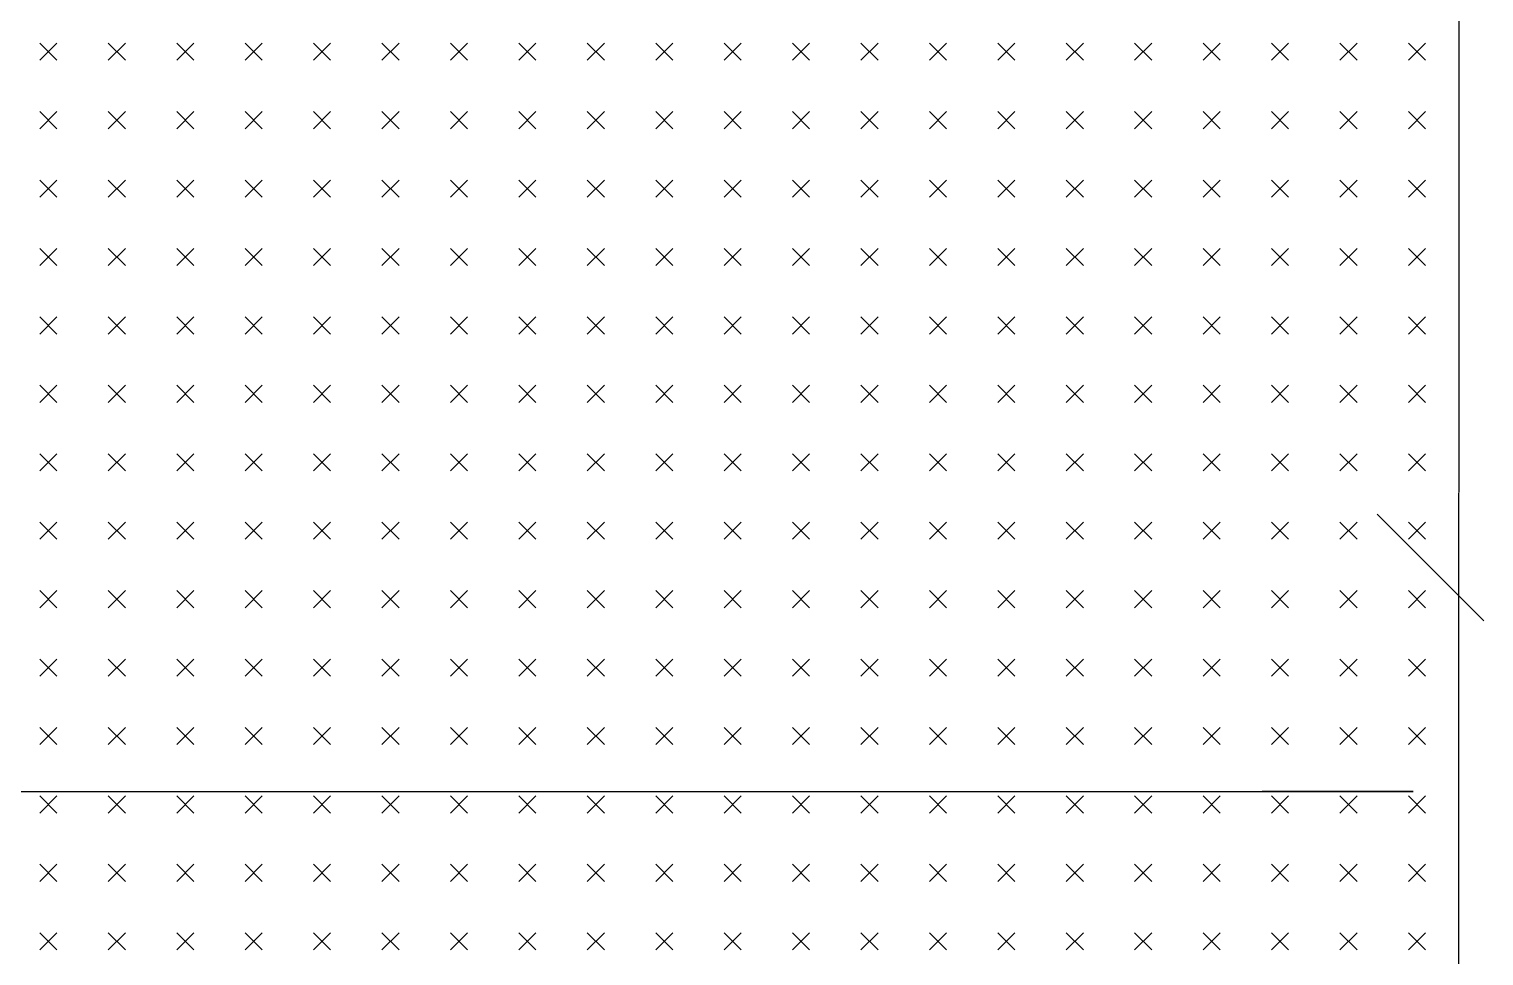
# Model space of a CAD drawing. Extents: x 877.3 to 905.5, y -378.9 to -356.4.
# Drawn here: x 885.276 to 885.98, y -370.034 to -369.585 of the extents above; entities that cross this region are included whole.
import ezdxf

# ---------------------------------------------------------------- set-up
doc = ezdxf.new("R2010")
doc.units = 0
doc.header["$LTSCALE"] = 0.01
doc.layers.get('0').update_dxf_attribs({"linetype": 'CONTINUOUS'})

msp = doc.modelspace()

# ---------------------------------------------------------------- linework, layer by layer
at = {"color": 7}
for p, q in [((885.96764, -370.53664), (885.96771, -368.87681)), ((885.28897, -369.60025), (885.28069, -369.59197)), ((885.28069, -369.60025), (885.28897, -369.59197)), ((885.3221, -369.60025), (885.31382, -369.59197)), ((885.31382, -369.60025), (885.3221, -369.59197)), ((885.35522, -369.60025), (885.34694, -369.59197)), ((885.34694, -369.60025), (885.35522, -369.59197)), ((885.38835, -369.60025), (885.38006, -369.59197)), ((885.38006, -369.60025), (885.38835, -369.59197)), ((885.42147, -369.60025), (885.41319, -369.59197)), ((885.41319, -369.60025), (885.42147, -369.59197)), ((885.45459, -369.60025), (885.44631, -369.59197)), ((885.44631, -369.60025), (885.45459, -369.59197)), ((885.48772, -369.60025), (885.47944, -369.59197)), ((885.47944, -369.60025), (885.48772, -369.59197)), ((885.52084, -369.60025), (885.51256, -369.59197)), ((885.51256, -369.60025), (885.52084, -369.59197)), ((885.55396, -369.60025), (885.54568, -369.59197)), ((885.54568, -369.60025), (885.55396, -369.59197)), ((885.58709, -369.60025), (885.57881, -369.59197)), ((885.57881, -369.60025), (885.58709, -369.59197)), ((885.62021, -369.60025), (885.61193, -369.59197)), ((885.61193, -369.60025), (885.62021, -369.59197)), ((885.65334, -369.60025), (885.64506, -369.59197)), ((885.64506, -369.60025), (885.65334, -369.59197)), ((885.68646, -369.60025), (885.67818, -369.59197)), ((885.67818, -369.60025), (885.68646, -369.59197)), ((885.71958, -369.60025), (885.7113, -369.59197)), ((885.7113, -369.60025), (885.71958, -369.59197)), ((885.75271, -369.60025), (885.74443, -369.59197)), ((885.74443, -369.60025), (885.75271, -369.59197)), ((885.78583, -369.60025), (885.77755, -369.59197)), ((885.77755, -369.60025), (885.78583, -369.59197)), ((885.81896, -369.60025), (885.81067, -369.59197)), ((885.81067, -369.60025), (885.81896, -369.59197)), ((885.85208, -369.60025), (885.8438, -369.59197)), ((885.8438, -369.60025), (885.85208, -369.59197)), ((885.8852, -369.60025), (885.87692, -369.59197)), ((885.87692, -369.60025), (885.8852, -369.59197)), ((885.91833, -369.60025), (885.91005, -369.59197)), ((885.91005, -369.60025), (885.91833, -369.59197)), ((885.95145, -369.60025), (885.94317, -369.59197)), ((885.94317, -369.60025), (885.95145, -369.59197)), ((885.28897, -369.63338), (885.28069, -369.6251)), ((885.28069, -369.63338), (885.28897, -369.6251)), ((885.3221, -369.63338), (885.31382, -369.6251)), ((885.31382, -369.63338), (885.3221, -369.6251)), ((885.35522, -369.63338), (885.34694, -369.6251)), ((885.34694, -369.63338), (885.35522, -369.6251)), ((885.38835, -369.63338), (885.38006, -369.6251)), ((885.38006, -369.63338), (885.38835, -369.6251)), ((885.42147, -369.63338), (885.41319, -369.6251)), ((885.41319, -369.63338), (885.42147, -369.6251)), ((885.45459, -369.63338), (885.44631, -369.6251)), ((885.44631, -369.63338), (885.45459, -369.6251)), ((885.48772, -369.63338), (885.47944, -369.6251)), ((885.47944, -369.63338), (885.48772, -369.6251)), ((885.52084, -369.63338), (885.51256, -369.6251)), ((885.51256, -369.63338), (885.52084, -369.6251)), ((885.55396, -369.63338), (885.54568, -369.6251)), ((885.54568, -369.63338), (885.55396, -369.6251)), ((885.58709, -369.63338), (885.57881, -369.6251)), ((885.57881, -369.63338), (885.58709, -369.6251)), ((885.62021, -369.63338), (885.61193, -369.6251)), ((885.61193, -369.63338), (885.62021, -369.6251)), ((885.65334, -369.63338), (885.64506, -369.6251)), ((885.64506, -369.63338), (885.65334, -369.6251)), ((885.68646, -369.63338), (885.67818, -369.6251)), ((885.67818, -369.63338), (885.68646, -369.6251)), ((885.71958, -369.63338), (885.7113, -369.6251)), ((885.7113, -369.63338), (885.71958, -369.6251)), ((885.75271, -369.63338), (885.74443, -369.6251)), ((885.74443, -369.63338), (885.75271, -369.6251)), ((885.78583, -369.63338), (885.77755, -369.6251)), ((885.77755, -369.63338), (885.78583, -369.6251)), ((885.81896, -369.63338), (885.81067, -369.6251)), ((885.81067, -369.63338), (885.81896, -369.6251)), ((885.85208, -369.63338), (885.8438, -369.6251)), ((885.8438, -369.63338), (885.85208, -369.6251)), ((885.8852, -369.63338), (885.87692, -369.6251)), ((885.87692, -369.63338), (885.8852, -369.6251)), ((885.91833, -369.63338), (885.91005, -369.6251)), ((885.91005, -369.63338), (885.91833, -369.6251)), ((885.95145, -369.63338), (885.94317, -369.6251)), ((885.94317, -369.63338), (885.95145, -369.6251)), ((885.28897, -369.6665), (885.28069, -369.65822)), ((885.28069, -369.6665), (885.28897, -369.65822)), ((885.3221, -369.6665), (885.31382, -369.65822)), ((885.31382, -369.6665), (885.3221, -369.65822)), ((885.35522, -369.6665), (885.34694, -369.65822)), ((885.34694, -369.6665), (885.35522, -369.65822)), ((885.38835, -369.6665), (885.38006, -369.65822)), ((885.38006, -369.6665), (885.38835, -369.65822)), ((885.42147, -369.6665), (885.41319, -369.65822)), ((885.41319, -369.6665), (885.42147, -369.65822)), ((885.45459, -369.6665), (885.44631, -369.65822)), ((885.44631, -369.6665), (885.45459, -369.65822)), ((885.48772, -369.6665), (885.47944, -369.65822)), ((885.47944, -369.6665), (885.48772, -369.65822)), ((885.52084, -369.6665), (885.51256, -369.65822)), ((885.51256, -369.6665), (885.52084, -369.65822)), ((885.55396, -369.6665), (885.54568, -369.65822)), ((885.54568, -369.6665), (885.55396, -369.65822)), ((885.58709, -369.6665), (885.57881, -369.65822)), ((885.57881, -369.6665), (885.58709, -369.65822)), ((885.62021, -369.6665), (885.61193, -369.65822)), ((885.61193, -369.6665), (885.62021, -369.65822)), ((885.65334, -369.6665), (885.64506, -369.65822)), ((885.64506, -369.6665), (885.65334, -369.65822)), ((885.68646, -369.6665), (885.67818, -369.65822)), ((885.67818, -369.6665), (885.68646, -369.65822)), ((885.71958, -369.6665), (885.7113, -369.65822)), ((885.7113, -369.6665), (885.71958, -369.65822)), ((885.75271, -369.6665), (885.74443, -369.65822)), ((885.74443, -369.6665), (885.75271, -369.65822)), ((885.78583, -369.6665), (885.77755, -369.65822)), ((885.77755, -369.6665), (885.78583, -369.65822)), ((885.81896, -369.6665), (885.81067, -369.65822)), ((885.81067, -369.6665), (885.81896, -369.65822)), ((885.85208, -369.6665), (885.8438, -369.65822)), ((885.8438, -369.6665), (885.85208, -369.65822)), ((885.8852, -369.6665), (885.87692, -369.65822)), ((885.87692, -369.6665), (885.8852, -369.65822)), ((885.91833, -369.6665), (885.91005, -369.65822)), ((885.91005, -369.6665), (885.91833, -369.65822)), ((885.95145, -369.6665), (885.94317, -369.65822)), ((885.94317, -369.6665), (885.95145, -369.65822)), ((885.28897, -369.69963), (885.28069, -369.69135)), ((885.28069, -369.69963), (885.28897, -369.69135)), ((885.3221, -369.69963), (885.31382, -369.69135)), ((885.31382, -369.69963), (885.3221, -369.69135)), ((885.35522, -369.69963), (885.34694, -369.69135)), ((885.34694, -369.69963), (885.35522, -369.69135)), ((885.38835, -369.69963), (885.38006, -369.69135)), ((885.38006, -369.69963), (885.38835, -369.69135)), ((885.42147, -369.69963), (885.41319, -369.69135)), ((885.41319, -369.69963), (885.42147, -369.69135)), ((885.45459, -369.69963), (885.44631, -369.69135)), ((885.44631, -369.69963), (885.45459, -369.69135)), ((885.48772, -369.69963), (885.47944, -369.69135)), ((885.47944, -369.69963), (885.48772, -369.69135)), ((885.52084, -369.69963), (885.51256, -369.69135)), ((885.51256, -369.69963), (885.52084, -369.69135)), ((885.55396, -369.69963), (885.54568, -369.69135)), ((885.54568, -369.69963), (885.55396, -369.69135)), ((885.58709, -369.69963), (885.57881, -369.69135)), ((885.57881, -369.69963), (885.58709, -369.69135)), ((885.62021, -369.69963), (885.61193, -369.69135)), ((885.61193, -369.69963), (885.62021, -369.69135)), ((885.65334, -369.69963), (885.64506, -369.69135)), ((885.64506, -369.69963), (885.65334, -369.69135)), ((885.68646, -369.69963), (885.67818, -369.69135)), ((885.67818, -369.69963), (885.68646, -369.69135)), ((885.71958, -369.69963), (885.7113, -369.69135)), ((885.7113, -369.69963), (885.71958, -369.69135)), ((885.75271, -369.69963), (885.74443, -369.69135)), ((885.74443, -369.69963), (885.75271, -369.69135)), ((885.78583, -369.69963), (885.77755, -369.69135)), ((885.77755, -369.69963), (885.78583, -369.69135)), ((885.81896, -369.69963), (885.81067, -369.69135)), ((885.81067, -369.69963), (885.81896, -369.69135)), ((885.85208, -369.69963), (885.8438, -369.69135)), ((885.8438, -369.69963), (885.85208, -369.69135)), ((885.8852, -369.69963), (885.87692, -369.69135)), ((885.87692, -369.69963), (885.8852, -369.69135)), ((885.91833, -369.69963), (885.91005, -369.69135)), ((885.91005, -369.69963), (885.91833, -369.69135)), ((885.95145, -369.69963), (885.94317, -369.69135)), ((885.94317, -369.69963), (885.95145, -369.69135)), ((885.28897, -369.73275), (885.28069, -369.72447)), ((885.28069, -369.73275), (885.28897, -369.72447)), ((885.3221, -369.73275), (885.31382, -369.72447)), ((885.31382, -369.73275), (885.3221, -369.72447)), ((885.35522, -369.73275), (885.34694, -369.72447)), ((885.34694, -369.73275), (885.35522, -369.72447)), ((885.38835, -369.73275), (885.38006, -369.72447)), ((885.38006, -369.73275), (885.38835, -369.72447)), ((885.42147, -369.73275), (885.41319, -369.72447)), ((885.41319, -369.73275), (885.42147, -369.72447)), ((885.45459, -369.73275), (885.44631, -369.72447)), ((885.44631, -369.73275), (885.45459, -369.72447)), ((885.48772, -369.73275), (885.47944, -369.72447)), ((885.47944, -369.73275), (885.48772, -369.72447)), ((885.52084, -369.73275), (885.51256, -369.72447)), ((885.51256, -369.73275), (885.52084, -369.72447)), ((885.55396, -369.73275), (885.54568, -369.72447)), ((885.54568, -369.73275), (885.55396, -369.72447)), ((885.58709, -369.73275), (885.57881, -369.72447)), ((885.57881, -369.73275), (885.58709, -369.72447)), ((885.62021, -369.73275), (885.61193, -369.72447)), ((885.61193, -369.73275), (885.62021, -369.72447)), ((885.65334, -369.73275), (885.64506, -369.72447)), ((885.64506, -369.73275), (885.65334, -369.72447)), ((885.68646, -369.73275), (885.67818, -369.72447)), ((885.67818, -369.73275), (885.68646, -369.72447)), ((885.71958, -369.73275), (885.7113, -369.72447)), ((885.7113, -369.73275), (885.71958, -369.72447)), ((885.75271, -369.73275), (885.74443, -369.72447)), ((885.74443, -369.73275), (885.75271, -369.72447)), ((885.78583, -369.73275), (885.77755, -369.72447)), ((885.77755, -369.73275), (885.78583, -369.72447)), ((885.81896, -369.73275), (885.81067, -369.72447)), ((885.81067, -369.73275), (885.81896, -369.72447)), ((885.85208, -369.73275), (885.8438, -369.72447)), ((885.8438, -369.73275), (885.85208, -369.72447)), ((885.8852, -369.73275), (885.87692, -369.72447)), ((885.87692, -369.73275), (885.8852, -369.72447)), ((885.91833, -369.73275), (885.91005, -369.72447)), ((885.91005, -369.73275), (885.91833, -369.72447)), ((885.95145, -369.73275), (885.94317, -369.72447)), ((885.94317, -369.73275), (885.95145, -369.72447)), ((885.28897, -369.76587), (885.28069, -369.75759)), ((885.28069, -369.76587), (885.28897, -369.75759)), ((885.3221, -369.76587), (885.31382, -369.75759)), ((885.31382, -369.76587), (885.3221, -369.75759)), ((885.35522, -369.76587), (885.34694, -369.75759)), ((885.34694, -369.76587), (885.35522, -369.75759)), ((885.38835, -369.76587), (885.38006, -369.75759)), ((885.38006, -369.76587), (885.38835, -369.75759)), ((885.42147, -369.76587), (885.41319, -369.75759)), ((885.41319, -369.76587), (885.42147, -369.75759)), ((885.45459, -369.76587), (885.44631, -369.75759)), ((885.44631, -369.76587), (885.45459, -369.75759)), ((885.48772, -369.76587), (885.47944, -369.75759)), ((885.47944, -369.76587), (885.48772, -369.75759)), ((885.52084, -369.76587), (885.51256, -369.75759)), ((885.51256, -369.76587), (885.52084, -369.75759)), ((885.55396, -369.76587), (885.54568, -369.75759)), ((885.54568, -369.76587), (885.55396, -369.75759)), ((885.58709, -369.76587), (885.57881, -369.75759)), ((885.57881, -369.76587), (885.58709, -369.75759)), ((885.62021, -369.76587), (885.61193, -369.75759)), ((885.61193, -369.76587), (885.62021, -369.75759)), ((885.65334, -369.76587), (885.64506, -369.75759)), ((885.64506, -369.76587), (885.65334, -369.75759)), ((885.68646, -369.76587), (885.67818, -369.75759)), ((885.67818, -369.76587), (885.68646, -369.75759)), ((885.71958, -369.76587), (885.7113, -369.75759)), ((885.7113, -369.76587), (885.71958, -369.75759)), ((885.75271, -369.76587), (885.74443, -369.75759)), ((885.74443, -369.76587), (885.75271, -369.75759)), ((885.78583, -369.76587), (885.77755, -369.75759)), ((885.77755, -369.76587), (885.78583, -369.75759)), ((885.81896, -369.76587), (885.81067, -369.75759)), ((885.81067, -369.76587), (885.81896, -369.75759)), ((885.85208, -369.76587), (885.8438, -369.75759)), ((885.8438, -369.76587), (885.85208, -369.75759)), ((885.8852, -369.76587), (885.87692, -369.75759)), ((885.87692, -369.76587), (885.8852, -369.75759)), ((885.91833, -369.76587), (885.91005, -369.75759)), ((885.91005, -369.76587), (885.91833, -369.75759)), ((885.95145, -369.76587), (885.94317, -369.75759)), ((885.94317, -369.76587), (885.95145, -369.75759)), ((885.28897, -369.799), (885.28069, -369.79072)), ((885.28069, -369.799), (885.28897, -369.79072)), ((885.3221, -369.799), (885.31382, -369.79072)), ((885.31382, -369.799), (885.3221, -369.79072)), ((885.35522, -369.799), (885.34694, -369.79072)), ((885.34694, -369.799), (885.35522, -369.79072)), ((885.38835, -369.799), (885.38006, -369.79072)), ((885.38006, -369.799), (885.38835, -369.79072)), ((885.42147, -369.799), (885.41319, -369.79072)), ((885.41319, -369.799), (885.42147, -369.79072)), ((885.45459, -369.799), (885.44631, -369.79072)), ((885.44631, -369.799), (885.45459, -369.79072)), ((885.48772, -369.799), (885.47944, -369.79072)), ((885.47944, -369.799), (885.48772, -369.79072)), ((885.52084, -369.799), (885.51256, -369.79072)), ((885.51256, -369.799), (885.52084, -369.79072)), ((885.55396, -369.799), (885.54568, -369.79072)), ((885.54568, -369.799), (885.55396, -369.79072)), ((885.58709, -369.799), (885.57881, -369.79072)), ((885.57881, -369.799), (885.58709, -369.79072)), ((885.62021, -369.799), (885.61193, -369.79072)), ((885.61193, -369.799), (885.62021, -369.79072)), ((885.65334, -369.799), (885.64506, -369.79072)), ((885.64506, -369.799), (885.65334, -369.79072)), ((885.68646, -369.799), (885.67818, -369.79072)), ((885.67818, -369.799), (885.68646, -369.79072)), ((885.71958, -369.799), (885.7113, -369.79072)), ((885.7113, -369.799), (885.71958, -369.79072)), ((885.75271, -369.799), (885.74443, -369.79072)), ((885.74443, -369.799), (885.75271, -369.79072)), ((885.78583, -369.799), (885.77755, -369.79072)), ((885.77755, -369.799), (885.78583, -369.79072)), ((885.81896, -369.799), (885.81067, -369.79072)), ((885.81067, -369.799), (885.81896, -369.79072)), ((885.85208, -369.799), (885.8438, -369.79072)), ((885.8438, -369.799), (885.85208, -369.79072)), ((885.8852, -369.799), (885.87692, -369.79072)), ((885.87692, -369.799), (885.8852, -369.79072)), ((885.91833, -369.799), (885.91005, -369.79072)), ((885.91005, -369.799), (885.91833, -369.79072)), ((885.95145, -369.799), (885.94317, -369.79072)), ((885.94317, -369.799), (885.95145, -369.79072)), ((885.28897, -369.83212), (885.28069, -369.82384)), ((885.28069, -369.83212), (885.28897, -369.82384)), ((885.3221, -369.83212), (885.31382, -369.82384)), ((885.31382, -369.83212), (885.3221, -369.82384)), ((885.35522, -369.83212), (885.34694, -369.82384)), ((885.34694, -369.83212), (885.35522, -369.82384)), ((885.38835, -369.83212), (885.38006, -369.82384)), ((885.38006, -369.83212), (885.38835, -369.82384)), ((885.42147, -369.83212), (885.41319, -369.82384)), ((885.41319, -369.83212), (885.42147, -369.82384)), ((885.45459, -369.83212), (885.44631, -369.82384)), ((885.44631, -369.83212), (885.45459, -369.82384)), ((885.48772, -369.83212), (885.47944, -369.82384)), ((885.47944, -369.83212), (885.48772, -369.82384)), ((885.52084, -369.83212), (885.51256, -369.82384)), ((885.51256, -369.83212), (885.52084, -369.82384)), ((885.55396, -369.83212), (885.54568, -369.82384)), ((885.54568, -369.83212), (885.55396, -369.82384)), ((885.58709, -369.83212), (885.57881, -369.82384)), ((885.57881, -369.83212), (885.58709, -369.82384)), ((885.62021, -369.83212), (885.61193, -369.82384)), ((885.61193, -369.83212), (885.62021, -369.82384)), ((885.65334, -369.83212), (885.64506, -369.82384)), ((885.64506, -369.83212), (885.65334, -369.82384)), ((885.68646, -369.83212), (885.67818, -369.82384)), ((885.67818, -369.83212), (885.68646, -369.82384)), ((885.71958, -369.83212), (885.7113, -369.82384)), ((885.7113, -369.83212), (885.71958, -369.82384)), ((885.75271, -369.83212), (885.74443, -369.82384)), ((885.74443, -369.83212), (885.75271, -369.82384)), ((885.78583, -369.83212), (885.77755, -369.82384)), ((885.77755, -369.83212), (885.78583, -369.82384)), ((885.81896, -369.83212), (885.81067, -369.82384)), ((885.81067, -369.83212), (885.81896, -369.82384)), ((885.85208, -369.83212), (885.8438, -369.82384)), ((885.8438, -369.83212), (885.85208, -369.82384)), ((885.8852, -369.83212), (885.87692, -369.82384)), ((885.87692, -369.83212), (885.8852, -369.82384)), ((885.91833, -369.83212), (885.91005, -369.82384)), ((885.91005, -369.83212), (885.91833, -369.82384)), ((885.95145, -369.83212), (885.94317, -369.82384)), ((885.94317, -369.83212), (885.95145, -369.82384)), ((885.28897, -369.86525), (885.28069, -369.85696)), ((885.28069, -369.86525), (885.28897, -369.85696)), ((885.3221, -369.86525), (885.31382, -369.85696)), ((885.31382, -369.86525), (885.3221, -369.85696)), ((885.35522, -369.86525), (885.34694, -369.85696)), ((885.34694, -369.86525), (885.35522, -369.85696)), ((885.38835, -369.86525), (885.38006, -369.85696)), ((885.38006, -369.86525), (885.38835, -369.85696)), ((885.42147, -369.86525), (885.41319, -369.85696)), ((885.41319, -369.86525), (885.42147, -369.85696)), ((885.45459, -369.86525), (885.44631, -369.85696)), ((885.44631, -369.86525), (885.45459, -369.85696)), ((885.48772, -369.86525), (885.47944, -369.85696)), ((885.47944, -369.86525), (885.48772, -369.85696)), ((885.52084, -369.86525), (885.51256, -369.85696)), ((885.51256, -369.86525), (885.52084, -369.85696)), ((885.55396, -369.86525), (885.54568, -369.85696)), ((885.54568, -369.86525), (885.55396, -369.85696)), ((885.58709, -369.86525), (885.57881, -369.85696)), ((885.57881, -369.86525), (885.58709, -369.85696)), ((885.62021, -369.86525), (885.61193, -369.85696)), ((885.61193, -369.86525), (885.62021, -369.85696)), ((885.65334, -369.86525), (885.64506, -369.85696)), ((885.64506, -369.86525), (885.65334, -369.85696)), ((885.68646, -369.86525), (885.67818, -369.85696)), ((885.67818, -369.86525), (885.68646, -369.85696)), ((885.71958, -369.86525), (885.7113, -369.85696)), ((885.7113, -369.86525), (885.71958, -369.85696)), ((885.75271, -369.86525), (885.74443, -369.85696)), ((885.74443, -369.86525), (885.75271, -369.85696)), ((885.78583, -369.86525), (885.77755, -369.85696)), ((885.77755, -369.86525), (885.78583, -369.85696)), ((885.81896, -369.86525), (885.81067, -369.85696)), ((885.81067, -369.86525), (885.81896, -369.85696)), ((885.85208, -369.86525), (885.8438, -369.85696)), ((885.8438, -369.86525), (885.85208, -369.85696)), ((885.8852, -369.86525), (885.87692, -369.85696)), ((885.87692, -369.86525), (885.8852, -369.85696)), ((885.91833, -369.86525), (885.91005, -369.85696)), ((885.91005, -369.86525), (885.91833, -369.85696)), ((885.95145, -369.86525), (885.94317, -369.85696)), ((885.94317, -369.86525), (885.95145, -369.85696)), ((885.28897, -369.89837), (885.28069, -369.89009)), ((885.28069, -369.89837), (885.28897, -369.89009)), ((885.3221, -369.89837), (885.31382, -369.89009)), ((885.31382, -369.89837), (885.3221, -369.89009)), ((885.35522, -369.89837), (885.34694, -369.89009)), ((885.34694, -369.89837), (885.35522, -369.89009)), ((885.38835, -369.89837), (885.38006, -369.89009)), ((885.38006, -369.89837), (885.38835, -369.89009)), ((885.42147, -369.89837), (885.41319, -369.89009)), ((885.41319, -369.89837), (885.42147, -369.89009)), ((885.45459, -369.89837), (885.44631, -369.89009)), ((885.44631, -369.89837), (885.45459, -369.89009)), ((885.48772, -369.89837), (885.47944, -369.89009)), ((885.47944, -369.89837), (885.48772, -369.89009)), ((885.52084, -369.89837), (885.51256, -369.89009)), ((885.51256, -369.89837), (885.52084, -369.89009)), ((885.55396, -369.89837), (885.54568, -369.89009)), ((885.54568, -369.89837), (885.55396, -369.89009)), ((885.58709, -369.89837), (885.57881, -369.89009)), ((885.57881, -369.89837), (885.58709, -369.89009)), ((885.62021, -369.89837), (885.61193, -369.89009)), ((885.61193, -369.89837), (885.62021, -369.89009)), ((885.65334, -369.89837), (885.64506, -369.89009)), ((885.64506, -369.89837), (885.65334, -369.89009)), ((885.68646, -369.89837), (885.67818, -369.89009)), ((885.67818, -369.89837), (885.68646, -369.89009)), ((885.71958, -369.89837), (885.7113, -369.89009)), ((885.7113, -369.89837), (885.71958, -369.89009)), ((885.75271, -369.89837), (885.74443, -369.89009)), ((885.74443, -369.89837), (885.75271, -369.89009)), ((885.78583, -369.89837), (885.77755, -369.89009)), ((885.77755, -369.89837), (885.78583, -369.89009)), ((885.81896, -369.89837), (885.81067, -369.89009)), ((885.81067, -369.89837), (885.81896, -369.89009)), ((885.85208, -369.89837), (885.8438, -369.89009)), ((885.8438, -369.89837), (885.85208, -369.89009)), ((885.8852, -369.89837), (885.87692, -369.89009)), ((885.87692, -369.89837), (885.8852, -369.89009)), ((885.91833, -369.89837), (885.91005, -369.89009)), ((885.91005, -369.89837), (885.91833, -369.89009)), ((885.95145, -369.89837), (885.94317, -369.89009)), ((885.94317, -369.89837), (885.95145, -369.89009)), ((885.28897, -369.93149), (885.28069, -369.92321)), ((885.28069, -369.93149), (885.28897, -369.92321)), ((885.3221, -369.93149), (885.31382, -369.92321)), ((885.31382, -369.93149), (885.3221, -369.92321)), ((885.35522, -369.93149), (885.34694, -369.92321)), ((885.34694, -369.93149), (885.35522, -369.92321)), ((885.38835, -369.93149), (885.38006, -369.92321)), ((885.38006, -369.93149), (885.38835, -369.92321)), ((885.42147, -369.93149), (885.41319, -369.92321)), ((885.41319, -369.93149), (885.42147, -369.92321)), ((885.45459, -369.93149), (885.44631, -369.92321)), ((885.44631, -369.93149), (885.45459, -369.92321)), ((885.48772, -369.93149), (885.47944, -369.92321)), ((885.47944, -369.93149), (885.48772, -369.92321)), ((885.52084, -369.93149), (885.51256, -369.92321)), ((885.51256, -369.93149), (885.52084, -369.92321)), ((885.55396, -369.93149), (885.54568, -369.92321)), ((885.54568, -369.93149), (885.55396, -369.92321)), ((885.58709, -369.93149), (885.57881, -369.92321)), ((885.57881, -369.93149), (885.58709, -369.92321)), ((885.62021, -369.93149), (885.61193, -369.92321)), ((885.61193, -369.93149), (885.62021, -369.92321)), ((885.65334, -369.93149), (885.64506, -369.92321)), ((885.64506, -369.93149), (885.65334, -369.92321)), ((885.68646, -369.93149), (885.67818, -369.92321)), ((885.67818, -369.93149), (885.68646, -369.92321)), ((885.71958, -369.93149), (885.7113, -369.92321)), ((885.7113, -369.93149), (885.71958, -369.92321)), ((885.75271, -369.93149), (885.74443, -369.92321)), ((885.74443, -369.93149), (885.75271, -369.92321)), ((885.78583, -369.93149), (885.77755, -369.92321)), ((885.77755, -369.93149), (885.78583, -369.92321)), ((885.81896, -369.93149), (885.81067, -369.92321)), ((885.81067, -369.93149), (885.81896, -369.92321)), ((885.85208, -369.93149), (885.8438, -369.92321)), ((885.8438, -369.93149), (885.85208, -369.92321)), ((885.8852, -369.93149), (885.87692, -369.92321)), ((885.87692, -369.93149), (885.8852, -369.92321)), ((885.91833, -369.93149), (885.91005, -369.92321)), ((885.91005, -369.93149), (885.91833, -369.92321)), ((885.95145, -369.93149), (885.94317, -369.92321)), ((885.94317, -369.93149), (885.95145, -369.92321)), ((885.28897, -369.96462), (885.28069, -369.95634)), ((885.28069, -369.96462), (885.28897, -369.95634)), ((885.3221, -369.96462), (885.31382, -369.95634)), ((885.31382, -369.96462), (885.3221, -369.95634)), ((885.35522, -369.96462), (885.34694, -369.95634)), ((885.34694, -369.96462), (885.35522, -369.95634)), ((885.38835, -369.96462), (885.38006, -369.95634)), ((885.38006, -369.96462), (885.38835, -369.95634)), ((885.42147, -369.96462), (885.41319, -369.95634)), ((885.41319, -369.96462), (885.42147, -369.95634)), ((885.45459, -369.96462), (885.44631, -369.95634)), ((885.44631, -369.96462), (885.45459, -369.95634)), ((885.48772, -369.96462), (885.47944, -369.95634)), ((885.47944, -369.96462), (885.48772, -369.95634)), ((885.52084, -369.96462), (885.51256, -369.95634)), ((885.51256, -369.96462), (885.52084, -369.95634)), ((885.55396, -369.96462), (885.54568, -369.95634)), ((885.54568, -369.96462), (885.55396, -369.95634)), ((885.58709, -369.96462), (885.57881, -369.95634)), ((885.57881, -369.96462), (885.58709, -369.95634)), ((885.62021, -369.96462), (885.61193, -369.95634)), ((885.61193, -369.96462), (885.62021, -369.95634)), ((885.65334, -369.96462), (885.64506, -369.95634)), ((885.64506, -369.96462), (885.65334, -369.95634)), ((885.68646, -369.96462), (885.67818, -369.95634)), ((885.67818, -369.96462), (885.68646, -369.95634)), ((885.71958, -369.96462), (885.7113, -369.95634)), ((885.7113, -369.96462), (885.71958, -369.95634)), ((885.75271, -369.96462), (885.74443, -369.95634)), ((885.74443, -369.96462), (885.75271, -369.95634)), ((885.78583, -369.96462), (885.77755, -369.95634)), ((885.77755, -369.96462), (885.78583, -369.95634)), ((885.81896, -369.96462), (885.81067, -369.95634)), ((885.81067, -369.96462), (885.81896, -369.95634)), ((885.85208, -369.96462), (885.8438, -369.95634)), ((885.8438, -369.96462), (885.85208, -369.95634)), ((885.8852, -369.96462), (885.87692, -369.95634)), ((885.87692, -369.96462), (885.8852, -369.95634)), ((885.91833, -369.96462), (885.91005, -369.95634)), ((885.91005, -369.96462), (885.91833, -369.95634)), ((885.95145, -369.96462), (885.94317, -369.95634)), ((885.94317, -369.96462), (885.95145, -369.95634)), ((885.28897, -369.99774), (885.28069, -369.98946)), ((885.28069, -369.99774), (885.28897, -369.98946)), ((885.3221, -369.99774), (885.31382, -369.98946)), ((885.31382, -369.99774), (885.3221, -369.98946)), ((885.35522, -369.99774), (885.34694, -369.98946)), ((885.34694, -369.99774), (885.35522, -369.98946)), ((885.38835, -369.99774), (885.38006, -369.98946)), ((885.38006, -369.99774), (885.38835, -369.98946)), ((885.42147, -369.99774), (885.41319, -369.98946)), ((885.41319, -369.99774), (885.42147, -369.98946)), ((885.45459, -369.99774), (885.44631, -369.98946)), ((885.44631, -369.99774), (885.45459, -369.98946)), ((885.48772, -369.99774), (885.47944, -369.98946)), ((885.47944, -369.99774), (885.48772, -369.98946)), ((885.52084, -369.99774), (885.51256, -369.98946)), ((885.51256, -369.99774), (885.52084, -369.98946)), ((885.55396, -369.99774), (885.54568, -369.98946)), ((885.54568, -369.99774), (885.55396, -369.98946)), ((885.58709, -369.99774), (885.57881, -369.98946)), ((885.57881, -369.99774), (885.58709, -369.98946)), ((885.62021, -369.99774), (885.61193, -369.98946)), ((885.61193, -369.99774), (885.62021, -369.98946)), ((885.65334, -369.99774), (885.64506, -369.98946)), ((885.64506, -369.99774), (885.65334, -369.98946)), ((885.68646, -369.99774), (885.67818, -369.98946)), ((885.67818, -369.99774), (885.68646, -369.98946)), ((885.71958, -369.99774), (885.7113, -369.98946)), ((885.7113, -369.99774), (885.71958, -369.98946)), ((885.75271, -369.99774), (885.74443, -369.98946)), ((885.74443, -369.99774), (885.75271, -369.98946)), ((885.78583, -369.99774), (885.77755, -369.98946)), ((885.77755, -369.99774), (885.78583, -369.98946)), ((885.81896, -369.99774), (885.81067, -369.98946)), ((885.81067, -369.99774), (885.81896, -369.98946)), ((885.85208, -369.99774), (885.8438, -369.98946)), ((885.8438, -369.99774), (885.85208, -369.98946)), ((885.8852, -369.99774), (885.87692, -369.98946)), ((885.87692, -369.99774), (885.8852, -369.98946)), ((885.91833, -369.99774), (885.91005, -369.98946)), ((885.91005, -369.99774), (885.91833, -369.98946)), ((885.95145, -369.99774), (885.94317, -369.98946)), ((885.94317, -369.99774), (885.95145, -369.98946)), ((885.28897, -370.03087), (885.28069, -370.02258)), ((885.28069, -370.03087), (885.28897, -370.02258)), ((885.3221, -370.03087), (885.31382, -370.02258)), ((885.31382, -370.03087), (885.3221, -370.02258)), ((885.35522, -370.03087), (885.34694, -370.02258)), ((885.34694, -370.03087), (885.35522, -370.02258)), ((885.38835, -370.03087), (885.38006, -370.02258)), ((885.38006, -370.03087), (885.38835, -370.02258)), ((885.42147, -370.03087), (885.41319, -370.02258)), ((885.41319, -370.03087), (885.42147, -370.02258)), ((885.45459, -370.03087), (885.44631, -370.02258)), ((885.44631, -370.03087), (885.45459, -370.02258)), ((885.48772, -370.03087), (885.47944, -370.02258)), ((885.47944, -370.03087), (885.48772, -370.02258)), ((885.52084, -370.03087), (885.51256, -370.02258)), ((885.51256, -370.03087), (885.52084, -370.02258)), ((885.55396, -370.03087), (885.54568, -370.02258)), ((885.54568, -370.03087), (885.55396, -370.02258)), ((885.58709, -370.03087), (885.57881, -370.02258)), ((885.57881, -370.03087), (885.58709, -370.02258)), ((885.62021, -370.03087), (885.61193, -370.02258)), ((885.61193, -370.03087), (885.62021, -370.02258)), ((885.65334, -370.03087), (885.64506, -370.02258)), ((885.64506, -370.03087), (885.65334, -370.02258)), ((885.68646, -370.03087), (885.67818, -370.02258)), ((885.67818, -370.03087), (885.68646, -370.02258)), ((885.71958, -370.03087), (885.7113, -370.02258)), ((885.7113, -370.03087), (885.71958, -370.02258)), ((885.75271, -370.03087), (885.74443, -370.02258)), ((885.74443, -370.03087), (885.75271, -370.02258)), ((885.78583, -370.03087), (885.77755, -370.02258)), ((885.77755, -370.03087), (885.78583, -370.02258)), ((885.81896, -370.03087), (885.81067, -370.02258)), ((885.81067, -370.03087), (885.81896, -370.02258)), ((885.85208, -370.03087), (885.8438, -370.02258)), ((885.8438, -370.03087), (885.85208, -370.02258)), ((885.8852, -370.03087), (885.87692, -370.02258)), ((885.87692, -370.03087), (885.8852, -370.02258)), ((885.91833, -370.03087), (885.91005, -370.02258)), ((885.91005, -370.03087), (885.91833, -370.02258)), ((885.95145, -370.03087), (885.94317, -370.02258)), ((885.94317, -370.03087), (885.95145, -370.02258))]:
    msp.add_line(p, q, dxfattribs=at)
at = {"color": 7, "lineweight": 30}
for p, q in [((885.97973, -369.87162), (885.92802, -369.81991)), ((885.94554, -369.95417), (885.87241, -369.95417))]:
    msp.add_line(p, q, dxfattribs=at)
at = {"color": 7, "linetype": 'Continuous'}
msp.add_line((884.75044, -369.95417), (885.87241, -369.95417), dxfattribs=at)

doc.saveas('drawing.dxf')
